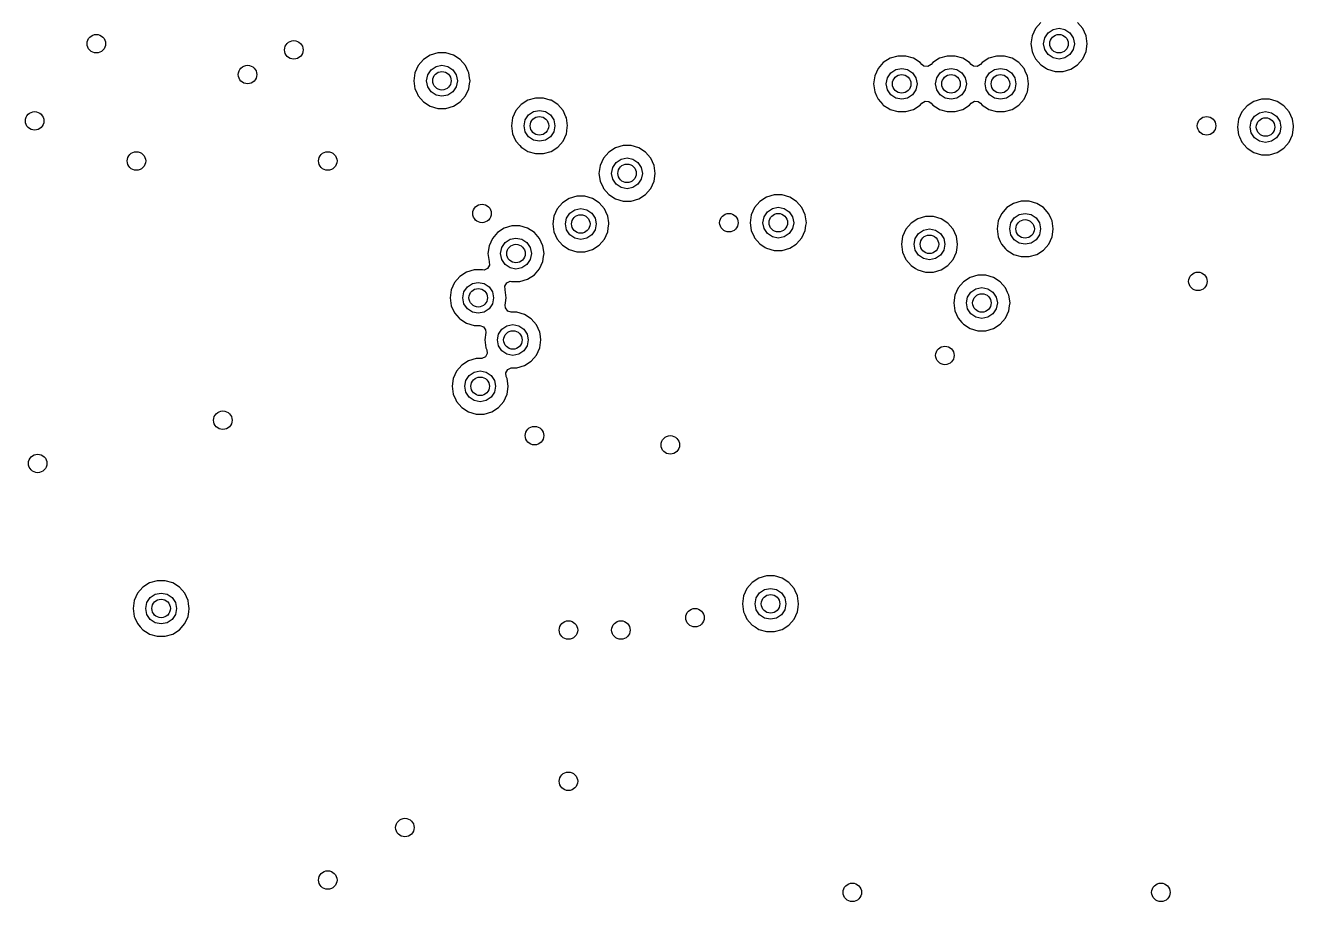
# Model space of a CAD drawing. Extents: x 100.3 to 185, y -144.7 to -85.3.
# Drawn here: x 144.6 to 165.15, y -112.15 to -97.95 of the extents above; entities that cross this region are included whole.
import ezdxf

# ---------------------------------------------------------------- set-up
doc = ezdxf.new("R2010")
doc.units = 0
doc.layers.add('BLACK', color=7, linetype='CONTINUOUS')

msp = doc.modelspace()

# ---------------------------------------------------------------- linework, layer by layer
at = {"layer": 'BLACK', "linetype": 'CONTINUOUS'}
for p, q in [((160.967, -98.0034), (160.913, -98.1213)), ((161.052, -97.9055), (160.967, -98.0034)), ((161.173, -98.0727), (161.254, -98.0185)), ((161.254, -98.0185), (161.35, -97.9995)), ((161.35, -97.9995), (161.446, -98.0185)), ((161.446, -98.0185), (161.527, -98.0727)), ((161.733, -98.0034), (161.648, -97.9055)), ((161.761, -98.064), (161.733, -98.0034)), ((160.913, -98.1213), (160.895, -98.2495)), ((161.1, -98.2495), (161.119, -98.1538)), ((161.119, -98.1538), (161.173, -98.0727)), ((161.527, -98.0727), (161.581, -98.1538)), ((161.581, -98.1538), (161.6, -98.2495)), ((161.787, -98.1213), (161.761, -98.064)), ((161.805, -98.2495), (161.787, -98.1213)), ((151.161, -98.436), (151.052, -98.506)), ((151.285, -98.3995), (151.161, -98.436)), ((151.161, -98.436), (151.161, -98.436)), ((151.415, -98.3995), (151.285, -98.3995)), ((151.285, -98.3995), (151.285, -98.3995)), ((151.539, -98.436), (151.415, -98.3995)), ((151.415, -98.3995), (151.415, -98.3995)), ((151.648, -98.506), (151.539, -98.436)), ((151.539, -98.436), (151.539, -98.436)), ((151.539, -98.436), (151.539, -98.436)), ((151.539, -98.436), (151.539, -98.436)), ((160.895, -98.2495), (160.895, -98.2495)), ((160.895, -98.2495), (160.913, -98.3777)), ((160.913, -98.3777), (160.932, -98.4179)), ((160.932, -98.4179), (160.967, -98.4956)), ((161.119, -98.3452), (161.1, -98.2495)), ((161.173, -98.4263), (161.119, -98.3452)), ((161.254, -98.4805), (161.173, -98.4263)), ((161.527, -98.4263), (161.446, -98.4805)), ((161.581, -98.3452), (161.527, -98.4263)), ((161.6, -98.2495), (161.581, -98.3452)), ((161.733, -98.4956), (161.787, -98.3777)), ((161.787, -98.3777), (161.804, -98.2539)), ((161.804, -98.2539), (161.805, -98.2495)), ((161.805, -98.2495), (161.805, -98.2495)), ((150.967, -98.6039), (150.913, -98.7218)), ((151.052, -98.506), (150.967, -98.6039)), ((151.173, -98.6732), (151.254, -98.619)), ((151.254, -98.619), (151.35, -98.6)), ((151.35, -98.6), (151.446, -98.619)), ((151.446, -98.619), (151.527, -98.6732)), ((151.733, -98.6039), (151.648, -98.506)), ((151.648, -98.506), (151.648, -98.506)), ((151.648, -98.506), (151.648, -98.506)), ((151.777, -98.7), (151.733, -98.6039)), ((158.502, -98.556), (158.417, -98.6539)), ((158.611, -98.486), (158.502, -98.556)), ((158.735, -98.4495), (158.611, -98.486)), ((158.611, -98.486), (158.611, -98.486)), ((158.865, -98.4495), (158.735, -98.4495)), ((158.735, -98.4495), (158.735, -98.4495)), ((158.989, -98.486), (158.865, -98.4495)), ((158.865, -98.4495), (158.865, -98.4495)), ((159.098, -98.556), (158.989, -98.486)), ((158.989, -98.486), (158.989, -98.486)), ((158.989, -98.486), (158.989, -98.486)), ((158.989, -98.486), (158.989, -98.486)), ((159.125, -98.5873), (159.098, -98.556)), ((159.098, -98.556), (159.098, -98.556)), ((159.161, -98.6137), (159.125, -98.5873)), ((159.222, -98.6189), (159.161, -98.6137)), ((159.275, -98.5873), (159.222, -98.6189)), ((159.302, -98.556), (159.275, -98.5873)), ((159.411, -98.486), (159.302, -98.556)), ((159.302, -98.556), (159.302, -98.556)), ((159.535, -98.4495), (159.411, -98.486)), ((159.411, -98.486), (159.411, -98.486)), ((159.665, -98.4495), (159.535, -98.4495)), ((159.535, -98.4495), (159.535, -98.4495)), ((159.789, -98.486), (159.665, -98.4495)), ((159.665, -98.4495), (159.665, -98.4495)), ((159.898, -98.556), (159.789, -98.486)), ((159.789, -98.486), (159.789, -98.486)), ((159.789, -98.486), (159.789, -98.486)), ((159.789, -98.486), (159.789, -98.486)), ((159.925, -98.5873), (159.898, -98.556)), ((159.898, -98.556), (159.898, -98.556)), ((159.961, -98.6137), (159.925, -98.5873)), ((160.022, -98.6189), (159.961, -98.6137)), ((160.075, -98.5873), (160.022, -98.6189)), ((160.102, -98.556), (160.075, -98.5873)), ((160.211, -98.486), (160.102, -98.556)), ((160.102, -98.556), (160.102, -98.556)), ((160.335, -98.4495), (160.211, -98.486)), ((160.211, -98.486), (160.211, -98.486)), ((160.465, -98.4495), (160.335, -98.4495)), ((160.335, -98.4495), (160.335, -98.4495)), ((160.589, -98.486), (160.465, -98.4495)), ((160.465, -98.4495), (160.465, -98.4495)), ((160.698, -98.556), (160.589, -98.486)), ((160.589, -98.486), (160.589, -98.486)), ((160.589, -98.486), (160.589, -98.486)), ((160.589, -98.486), (160.589, -98.486)), ((160.783, -98.6539), (160.698, -98.556)), ((160.698, -98.556), (160.698, -98.556)), ((160.698, -98.556), (160.698, -98.556)), ((160.967, -98.4956), (161.052, -98.5935)), ((161.052, -98.5935), (161.052, -98.5935)), ((161.052, -98.5935), (161.146, -98.6539)), ((161.35, -98.4995), (161.254, -98.4805)), ((161.446, -98.4805), (161.35, -98.4995)), ((161.539, -98.6635), (161.648, -98.5935)), ((161.648, -98.5935), (161.733, -98.4956)), ((150.913, -98.7218), (150.895, -98.85)), ((150.895, -98.85), (150.895, -98.85)), ((150.895, -98.85), (150.913, -98.9782)), ((151.1, -98.85), (151.119, -98.7543)), ((151.119, -98.9457), (151.1, -98.85)), ((151.119, -98.7543), (151.173, -98.6732)), ((151.527, -98.6732), (151.581, -98.7543)), ((151.581, -98.7543), (151.6, -98.85)), ((151.6, -98.85), (151.581, -98.9457)), ((151.787, -98.7218), (151.777, -98.7)), ((151.799, -98.8039), (151.787, -98.7218)), ((151.798, -98.9), (151.805, -98.85)), ((151.805, -98.85), (151.799, -98.8039)), ((158.363, -98.7718), (158.345, -98.9)), ((158.417, -98.6539), (158.363, -98.7718)), ((158.55, -98.9), (158.569, -98.8043)), ((158.569, -98.8043), (158.623, -98.7232)), ((158.623, -98.7232), (158.704, -98.669)), ((158.704, -98.669), (158.8, -98.65)), ((158.8, -98.65), (158.896, -98.669)), ((158.896, -98.669), (158.977, -98.7232)), ((158.977, -98.7232), (159.031, -98.8043)), ((159.031, -98.8043), (159.05, -98.9)), ((159.35, -98.9), (159.369, -98.8043)), ((159.369, -98.8043), (159.423, -98.7232)), ((159.423, -98.7232), (159.504, -98.669)), ((159.504, -98.669), (159.6, -98.65)), ((159.6, -98.65), (159.696, -98.669)), ((159.696, -98.669), (159.777, -98.7232)), ((159.777, -98.7232), (159.831, -98.8043)), ((159.831, -98.8043), (159.85, -98.9)), ((160.15, -98.9), (160.169, -98.8043)), ((160.169, -98.8043), (160.223, -98.7232)), ((160.223, -98.7232), (160.304, -98.669)), ((160.304, -98.669), (160.4, -98.65)), ((160.4, -98.65), (160.496, -98.669)), ((160.496, -98.669), (160.577, -98.7232)), ((160.577, -98.7232), (160.631, -98.8043)), ((160.631, -98.8043), (160.65, -98.9)), ((160.814, -98.7218), (160.783, -98.6539)), ((160.837, -98.7718), (160.814, -98.7218)), ((160.855, -98.9), (160.837, -98.7718)), ((161.146, -98.6539), (161.161, -98.6635)), ((161.161, -98.6635), (161.285, -98.7)), ((161.285, -98.7), (161.285, -98.7)), ((161.285, -98.7), (161.415, -98.7)), ((161.415, -98.7), (161.539, -98.6635)), ((161.415, -98.7), (161.415, -98.7)), ((150.913, -98.9782), (150.937, -99.0296)), ((150.937, -99.0296), (150.967, -99.0961)), ((151.173, -99.0268), (151.119, -98.9457)), ((151.254, -99.081), (151.173, -99.0268)), ((151.527, -99.0268), (151.446, -99.081)), ((151.581, -98.9457), (151.527, -99.0268)), ((151.733, -99.0961), (151.787, -98.9782)), ((151.787, -98.9782), (151.798, -98.9)), ((158.345, -98.9), (158.345, -98.9)), ((158.345, -98.9), (158.363, -99.0282)), ((158.363, -99.0282), (158.394, -99.0961)), ((158.569, -98.9957), (158.55, -98.9)), ((158.623, -99.0768), (158.569, -98.9957)), ((159.031, -98.9957), (158.977, -99.0768)), ((159.05, -98.9), (159.031, -98.9957)), ((159.369, -98.9957), (159.35, -98.9)), ((159.423, -99.0768), (159.369, -98.9957)), ((159.831, -98.9957), (159.777, -99.0768)), ((159.85, -98.9), (159.831, -98.9957)), ((160.169, -98.9957), (160.15, -98.9)), ((160.223, -99.0768), (160.169, -98.9957)), ((160.631, -98.9957), (160.577, -99.0768)), ((160.65, -98.9), (160.631, -98.9957)), ((160.783, -99.1461), (160.827, -99.05)), ((160.827, -99.05), (160.837, -99.0282)), ((160.837, -99.0282), (160.848, -98.9505)), ((160.848, -98.9505), (160.855, -98.9)), ((160.855, -98.9), (160.855, -98.9)), ((150.967, -99.0961), (151.052, -99.194)), ((151.052, -99.194), (151.052, -99.194)), ((151.052, -99.194), (151.161, -99.264)), ((151.35, -99.1), (151.254, -99.081)), ((151.446, -99.081), (151.35, -99.1)), ((151.539, -99.264), (151.648, -99.194)), ((151.648, -99.194), (151.733, -99.0961)), ((152.632, -99.236), (152.547, -99.3339)), ((152.741, -99.166), (152.632, -99.236)), ((152.865, -99.1295), (152.741, -99.166)), ((152.741, -99.166), (152.741, -99.166)), ((152.995, -99.1295), (152.865, -99.1295)), ((152.865, -99.1295), (152.865, -99.1295)), ((153.106, -99.1622), (152.995, -99.1295)), ((152.995, -99.1295), (152.995, -99.1295)), ((153.119, -99.166), (153.106, -99.1622)), ((153.228, -99.236), (153.119, -99.166)), ((153.119, -99.166), (153.119, -99.166)), ((153.119, -99.166), (153.119, -99.166)), ((153.313, -99.3339), (153.228, -99.236)), ((153.228, -99.236), (153.228, -99.236)), ((153.228, -99.236), (153.228, -99.236)), ((158.394, -99.0961), (158.417, -99.1461)), ((158.417, -99.1461), (158.495, -99.236)), ((158.495, -99.236), (158.502, -99.244)), ((158.502, -99.244), (158.59, -99.3005)), ((158.704, -99.131), (158.623, -99.0768)), ((158.8, -99.15), (158.704, -99.131)), ((158.896, -99.131), (158.8, -99.15)), ((158.977, -99.0768), (158.896, -99.131)), ((158.989, -99.314), (159.098, -99.244)), ((159.098, -99.244), (159.125, -99.2127)), ((159.125, -99.2127), (159.178, -99.1811)), ((159.178, -99.1811), (159.239, -99.1863)), ((159.239, -99.1863), (159.275, -99.2127)), ((159.275, -99.2127), (159.302, -99.244)), ((159.302, -99.244), (159.302, -99.244)), ((159.302, -99.244), (159.39, -99.3005)), ((159.504, -99.131), (159.423, -99.0768)), ((159.6, -99.15), (159.504, -99.131)), ((159.696, -99.131), (159.6, -99.15)), ((159.777, -99.0768), (159.696, -99.131)), ((159.789, -99.314), (159.898, -99.244)), ((159.898, -99.244), (159.925, -99.2127)), ((159.925, -99.2127), (159.978, -99.1811)), ((159.978, -99.1811), (160.039, -99.1863)), ((160.039, -99.1863), (160.075, -99.2127)), ((160.075, -99.2127), (160.102, -99.244)), ((160.102, -99.244), (160.102, -99.244)), ((160.102, -99.244), (160.19, -99.3005)), ((160.304, -99.131), (160.223, -99.0768)), ((160.4, -99.15), (160.304, -99.131)), ((160.496, -99.131), (160.4, -99.15)), ((160.577, -99.0768), (160.496, -99.131)), ((160.589, -99.314), (160.698, -99.244)), ((160.698, -99.244), (160.783, -99.1461)), ((164.398, -99.256), (164.313, -99.3539)), ((164.507, -99.186), (164.398, -99.256)), ((164.631, -99.1495), (164.507, -99.186)), ((164.507, -99.186), (164.507, -99.186)), ((164.76, -99.1495), (164.631, -99.1495)), ((164.631, -99.1495), (164.631, -99.1495)), ((164.868, -99.1811), (164.76, -99.1495)), ((164.76, -99.1495), (164.76, -99.1495)), ((164.885, -99.186), (164.868, -99.1811)), ((164.994, -99.256), (164.885, -99.186)), ((164.885, -99.186), (164.885, -99.186)), ((164.885, -99.186), (164.885, -99.186)), ((165.079, -99.3539), (164.994, -99.256)), ((164.994, -99.256), (164.994, -99.256)), ((164.994, -99.256), (164.994, -99.256)), ((151.161, -99.264), (151.161, -99.264)), ((151.161, -99.264), (151.285, -99.3005)), ((151.285, -99.3005), (151.285, -99.3005)), ((151.285, -99.3005), (151.415, -99.3005)), ((151.415, -99.3005), (151.539, -99.264)), ((151.415, -99.3005), (151.415, -99.3005)), ((152.493, -99.4518), (152.475, -99.58)), ((152.547, -99.3339), (152.493, -99.4518)), ((152.699, -99.4843), (152.753, -99.4032)), ((152.753, -99.4032), (152.834, -99.349)), ((152.834, -99.349), (152.93, -99.33)), ((152.93, -99.33), (153.026, -99.349)), ((153.026, -99.349), (153.107, -99.4032)), ((153.107, -99.4032), (153.161, -99.4843)), ((153.358, -99.4321), (153.313, -99.3339)), ((153.367, -99.4518), (153.358, -99.4321)), ((153.385, -99.58), (153.367, -99.4518)), ((158.59, -99.3005), (158.611, -99.314)), ((158.611, -99.314), (158.735, -99.3505)), ((158.735, -99.3505), (158.735, -99.3505)), ((158.735, -99.3505), (158.865, -99.3505)), ((158.865, -99.3505), (158.989, -99.314)), ((158.865, -99.3505), (158.865, -99.3505)), ((159.39, -99.3005), (159.411, -99.314)), ((159.411, -99.314), (159.535, -99.3505)), ((159.535, -99.3505), (159.535, -99.3505)), ((159.535, -99.3505), (159.665, -99.3505)), ((159.665, -99.3505), (159.789, -99.314)), ((159.665, -99.3505), (159.665, -99.3505)), ((160.19, -99.3005), (160.211, -99.314)), ((160.211, -99.314), (160.335, -99.3505)), ((160.335, -99.3505), (160.335, -99.3505)), ((160.335, -99.3505), (160.465, -99.3505)), ((160.465, -99.3505), (160.589, -99.314)), ((160.465, -99.3505), (160.465, -99.3505)), ((164.313, -99.3539), (164.259, -99.4718)), ((164.465, -99.5043), (164.519, -99.4232)), ((164.519, -99.4232), (164.6, -99.369)), ((164.6, -99.369), (164.696, -99.35)), ((164.696, -99.35), (164.791, -99.369)), ((164.791, -99.369), (164.872, -99.4232)), ((164.872, -99.4232), (164.927, -99.5043)), ((165.132, -99.4718), (165.079, -99.3539)), ((152.475, -99.58), (152.475, -99.58)), ((152.475, -99.58), (152.493, -99.7082)), ((152.68, -99.58), (152.699, -99.4843)), ((152.699, -99.6757), (152.68, -99.58)), ((153.161, -99.4843), (153.18, -99.58)), ((153.18, -99.58), (153.161, -99.6757)), ((153.367, -99.7082), (153.373, -99.6655)), ((153.373, -99.6655), (153.382, -99.6)), ((153.382, -99.6), (153.385, -99.58)), ((153.385, -99.58), (153.385, -99.58)), ((164.259, -99.4718), (164.241, -99.6)), ((164.241, -99.6), (164.241, -99.6)), ((164.241, -99.6), (164.259, -99.7282)), ((164.446, -99.6), (164.465, -99.5043)), ((164.465, -99.6957), (164.446, -99.6)), ((164.927, -99.5043), (164.946, -99.6)), ((164.946, -99.6), (164.927, -99.6957)), ((165.148, -99.58), (165.132, -99.4718)), ((165.132, -99.7282), (165.151, -99.6)), ((165.151, -99.6), (165.148, -99.58)), ((152.493, -99.7082), (152.515, -99.756)), ((152.515, -99.756), (152.547, -99.8261)), ((152.547, -99.8261), (152.611, -99.8995)), ((152.753, -99.7568), (152.699, -99.6757)), ((152.834, -99.811), (152.753, -99.7568)), ((152.93, -99.83), (152.834, -99.811)), ((153.026, -99.811), (152.93, -99.83)), ((153.107, -99.7568), (153.026, -99.811)), ((153.161, -99.6757), (153.107, -99.7568)), ((153.228, -99.924), (153.313, -99.8261)), ((153.313, -99.8261), (153.367, -99.7082)), ((164.259, -99.7282), (164.272, -99.756)), ((164.272, -99.756), (164.313, -99.8461)), ((164.313, -99.8461), (164.391, -99.936)), ((164.519, -99.7768), (164.465, -99.6957)), ((164.6, -99.831), (164.519, -99.7768)), ((164.696, -99.85), (164.6, -99.831)), ((164.791, -99.831), (164.696, -99.85)), ((164.872, -99.7768), (164.791, -99.831)), ((164.927, -99.6957), (164.872, -99.7768)), ((164.994, -99.944), (165.079, -99.8461)), ((165.079, -99.8461), (165.132, -99.7282)), ((152.611, -99.8995), (152.632, -99.924)), ((152.632, -99.924), (152.663, -99.944)), ((152.663, -99.944), (152.741, -99.994)), ((152.741, -99.994), (152.865, -100.03)), ((152.865, -100.03), (152.865, -100.03)), ((152.865, -100.03), (152.995, -100.03)), ((152.995, -100.03), (153.119, -99.994)), ((152.995, -100.03), (152.995, -100.03)), ((153.119, -99.994), (153.228, -99.924)), ((154.052, -100.006), (153.967, -100.104)), ((154.161, -99.936), (154.052, -100.006)), ((154.285, -99.8995), (154.161, -99.936)), ((154.161, -99.936), (154.161, -99.936)), ((154.415, -99.8995), (154.285, -99.8995)), ((154.285, -99.8995), (154.285, -99.8995)), ((154.539, -99.936), (154.415, -99.8995)), ((154.415, -99.8995), (154.415, -99.8995)), ((154.648, -100.006), (154.539, -99.936)), ((154.539, -99.936), (154.539, -99.936)), ((154.539, -99.936), (154.539, -99.936)), ((154.539, -99.936), (154.539, -99.936)), ((154.648, -100.006), (154.648, -100.006)), ((154.648, -100.006), (154.648, -100.006)), ((154.729, -100.1), (154.648, -100.006)), ((164.391, -99.936), (164.398, -99.944)), ((164.398, -99.944), (164.507, -100.014)), ((164.507, -100.014), (164.507, -100.014)), ((164.507, -100.014), (164.631, -100.05)), ((164.631, -100.05), (164.631, -100.05)), ((164.631, -100.05), (164.76, -100.05)), ((164.76, -100.05), (164.885, -100.014)), ((164.76, -100.05), (164.76, -100.05)), ((164.885, -100.014), (164.994, -99.944)), ((153.913, -100.222), (153.895, -100.35)), ((153.967, -100.104), (153.913, -100.222)), ((154.1, -100.35), (154.119, -100.254)), ((154.119, -100.254), (154.173, -100.173)), ((154.173, -100.173), (154.254, -100.119)), ((154.254, -100.119), (154.35, -100.1)), ((154.35, -100.1), (154.446, -100.119)), ((154.446, -100.119), (154.527, -100.173)), ((154.527, -100.173), (154.581, -100.254)), ((154.581, -100.254), (154.6, -100.35)), ((154.733, -100.104), (154.729, -100.1)), ((154.787, -100.222), (154.733, -100.104)), ((154.805, -100.35), (154.787, -100.222)), ((153.895, -100.35), (153.895, -100.35)), ((153.895, -100.35), (153.913, -100.478)), ((153.913, -100.478), (153.961, -100.582)), ((154.119, -100.446), (154.1, -100.35)), ((154.173, -100.527), (154.119, -100.446)), ((154.581, -100.446), (154.527, -100.527)), ((154.6, -100.35), (154.581, -100.446)), ((154.733, -100.596), (154.787, -100.478)), ((154.787, -100.478), (154.805, -100.35)), ((153.961, -100.582), (153.967, -100.596)), ((153.967, -100.596), (154.052, -100.694)), ((154.052, -100.694), (154.052, -100.694)), ((154.052, -100.694), (154.161, -100.764)), ((154.254, -100.581), (154.173, -100.527)), ((154.35, -100.6), (154.254, -100.581)), ((154.446, -100.581), (154.35, -100.6)), ((154.527, -100.527), (154.446, -100.581)), ((154.539, -100.764), (154.648, -100.694)), ((154.648, -100.694), (154.729, -100.6)), ((154.729, -100.6), (154.733, -100.596)), ((153.302, -100.826), (153.217, -100.924)), ((153.411, -100.756), (153.302, -100.826)), ((153.535, -100.719), (153.411, -100.756)), ((153.411, -100.756), (153.411, -100.756)), ((153.665, -100.719), (153.535, -100.719)), ((153.535, -100.719), (153.535, -100.719)), ((153.789, -100.756), (153.665, -100.719)), ((153.665, -100.719), (153.665, -100.719)), ((153.898, -100.826), (153.789, -100.756)), ((153.789, -100.756), (153.789, -100.756)), ((153.789, -100.756), (153.789, -100.756)), ((153.789, -100.756), (153.789, -100.756)), ((153.983, -100.924), (153.898, -100.826)), ((153.898, -100.826), (153.898, -100.826)), ((153.898, -100.826), (153.898, -100.826)), ((154.161, -100.764), (154.161, -100.764)), ((154.161, -100.764), (154.285, -100.8)), ((154.285, -100.8), (154.285, -100.8)), ((154.285, -100.8), (154.415, -100.8)), ((154.415, -100.8), (154.539, -100.764)), ((154.415, -100.8), (154.415, -100.8)), ((156.417, -100.904), (156.363, -101.022)), ((156.502, -100.806), (156.417, -100.904)), ((156.611, -100.736), (156.502, -100.806)), ((156.735, -100.7), (156.611, -100.736)), ((156.611, -100.736), (156.611, -100.736)), ((156.704, -100.919), (156.8, -100.9)), ((156.865, -100.7), (156.735, -100.7)), ((156.735, -100.7), (156.735, -100.7)), ((156.8, -100.9), (156.896, -100.919)), ((156.989, -100.736), (156.865, -100.7)), ((156.865, -100.7), (156.865, -100.7)), ((157.098, -100.806), (156.989, -100.736)), ((156.989, -100.736), (156.989, -100.736)), ((156.989, -100.736), (156.989, -100.736)), ((156.989, -100.736), (156.989, -100.736)), ((157.183, -100.904), (157.098, -100.806)), ((157.098, -100.806), (157.098, -100.806)), ((157.098, -100.806), (157.098, -100.806)), ((157.237, -101.022), (157.183, -100.904)), ((160.611, -100.836), (160.502, -100.906)), ((160.735, -100.799), (160.611, -100.836)), ((160.611, -100.836), (160.611, -100.836)), ((160.865, -100.799), (160.735, -100.799)), ((160.735, -100.799), (160.735, -100.799)), ((160.989, -100.836), (160.865, -100.799)), ((160.865, -100.799), (160.865, -100.799)), ((161.098, -100.906), (160.989, -100.836)), ((160.989, -100.836), (160.989, -100.836)), ((160.989, -100.836), (160.989, -100.836)), ((160.989, -100.836), (160.989, -100.836)), ((153.163, -101.042), (153.145, -101.17)), ((153.217, -100.924), (153.163, -101.042)), ((153.35, -101.17), (153.369, -101.074)), ((153.369, -101.074), (153.423, -100.993)), ((153.423, -100.993), (153.504, -100.939)), ((153.504, -100.939), (153.6, -100.92)), ((153.6, -100.92), (153.696, -100.939)), ((153.696, -100.939), (153.777, -100.993)), ((153.777, -100.993), (153.831, -101.074)), ((153.831, -101.074), (153.85, -101.17)), ((154.005, -100.972), (153.983, -100.924)), ((154.037, -101.042), (154.005, -100.972)), ((154.052, -101.15), (154.037, -101.042)), ((156.363, -101.022), (156.345, -101.15)), ((156.55, -101.15), (156.569, -101.054)), ((156.569, -101.054), (156.623, -100.973)), ((156.623, -100.973), (156.704, -100.919)), ((156.896, -100.919), (156.977, -100.973)), ((156.977, -100.973), (157.031, -101.054)), ((157.031, -101.054), (157.05, -101.15)), ((157.255, -101.15), (157.237, -101.022)), ((157.237, -101.022), (157.237, -101.022)), ((159.061, -101.086), (158.952, -101.156)), ((159.185, -101.049), (159.061, -101.086)), ((159.061, -101.086), (159.061, -101.086)), ((159.315, -101.049), (159.185, -101.049)), ((159.185, -101.049), (159.185, -101.049)), ((159.439, -101.086), (159.315, -101.049)), ((159.315, -101.049), (159.315, -101.049)), ((159.548, -101.156), (159.439, -101.086)), ((159.439, -101.086), (159.439, -101.086)), ((159.439, -101.086), (159.439, -101.086)), ((159.439, -101.086), (159.439, -101.086)), ((160.417, -101.004), (160.363, -101.122)), ((160.502, -100.906), (160.417, -101.004)), ((160.569, -101.154), (160.623, -101.073)), ((160.623, -101.073), (160.704, -101.019)), ((160.704, -101.019), (160.8, -101)), ((160.8, -101), (160.896, -101.019)), ((160.896, -101.019), (160.977, -101.073)), ((160.977, -101.073), (161.031, -101.154)), ((161.183, -101.004), (161.098, -100.906)), ((161.098, -100.906), (161.098, -100.906)), ((161.098, -100.906), (161.098, -100.906)), ((161.22, -101.086), (161.183, -101.004)), ((161.237, -101.122), (161.22, -101.086)), ((152.252, -101.306), (152.167, -101.404)), ((152.361, -101.236), (152.252, -101.306)), ((152.485, -101.2), (152.361, -101.236)), ((152.361, -101.236), (152.361, -101.236)), ((152.615, -101.2), (152.485, -101.2)), ((152.485, -101.2), (152.485, -101.2)), ((152.739, -101.236), (152.615, -101.2)), ((152.615, -101.2), (152.615, -101.2)), ((152.848, -101.306), (152.739, -101.236)), ((152.739, -101.236), (152.739, -101.236)), ((152.739, -101.236), (152.739, -101.236)), ((152.739, -101.236), (152.739, -101.236)), ((152.933, -101.404), (152.848, -101.306)), ((152.848, -101.306), (152.848, -101.306)), ((152.848, -101.306), (152.848, -101.306)), ((153.145, -101.17), (153.145, -101.17)), ((153.145, -101.17), (153.163, -101.298)), ((153.163, -101.298), (153.217, -101.416)), ((153.369, -101.266), (153.35, -101.17)), ((153.423, -101.347), (153.369, -101.266)), ((153.831, -101.266), (153.777, -101.347)), ((153.85, -101.17), (153.831, -101.266)), ((153.983, -101.416), (154.037, -101.298)), ((154.037, -101.298), (154.046, -101.236)), ((154.046, -101.236), (154.055, -101.17)), ((154.055, -101.17), (154.052, -101.15)), ((154.055, -101.17), (154.055, -101.17)), ((156.345, -101.15), (156.345, -101.15)), ((156.345, -101.15), (156.363, -101.278)), ((156.363, -101.278), (156.409, -101.378)), ((156.569, -101.246), (156.55, -101.15)), ((156.623, -101.327), (156.569, -101.246)), ((157.031, -101.246), (156.977, -101.327)), ((157.05, -101.15), (157.031, -101.246)), ((157.183, -101.396), (157.237, -101.278)), ((157.237, -101.278), (157.249, -101.196)), ((157.249, -101.196), (157.255, -101.15)), ((157.255, -101.15), (157.255, -101.15)), ((158.867, -101.254), (158.813, -101.372)), ((158.952, -101.156), (158.867, -101.254)), ((159.073, -101.323), (159.154, -101.269)), ((159.154, -101.269), (159.25, -101.25)), ((159.25, -101.25), (159.346, -101.269)), ((159.346, -101.269), (159.427, -101.323)), ((159.629, -101.25), (159.548, -101.156)), ((159.548, -101.156), (159.548, -101.156)), ((159.548, -101.156), (159.548, -101.156)), ((159.633, -101.254), (159.629, -101.25)), ((159.687, -101.372), (159.633, -101.254)), ((160.363, -101.122), (160.345, -101.25)), ((160.345, -101.25), (160.345, -101.25)), ((160.345, -101.25), (160.363, -101.378)), ((160.55, -101.25), (160.569, -101.154)), ((160.569, -101.346), (160.55, -101.25)), ((161.031, -101.154), (161.05, -101.25)), ((161.05, -101.25), (161.031, -101.346)), ((161.255, -101.25), (161.237, -101.122)), ((161.237, -101.378), (161.248, -101.298)), ((161.248, -101.298), (161.255, -101.25)), ((161.255, -101.25), (161.255, -101.25)), ((152.167, -101.404), (152.113, -101.522)), ((152.319, -101.554), (152.373, -101.473)), ((152.373, -101.473), (152.454, -101.419)), ((152.454, -101.419), (152.55, -101.4)), ((152.55, -101.4), (152.646, -101.419)), ((152.646, -101.419), (152.727, -101.473)), ((152.727, -101.473), (152.781, -101.554)), ((152.987, -101.522), (152.933, -101.404)), ((153.217, -101.416), (153.217, -101.416)), ((153.217, -101.416), (153.302, -101.514)), ((153.302, -101.514), (153.302, -101.514)), ((153.302, -101.514), (153.411, -101.584)), ((153.504, -101.401), (153.423, -101.347)), ((153.6, -101.42), (153.504, -101.401)), ((153.696, -101.401), (153.6, -101.42)), ((153.777, -101.347), (153.696, -101.401)), ((153.789, -101.584), (153.898, -101.514)), ((153.898, -101.514), (153.983, -101.416)), ((156.409, -101.378), (156.417, -101.396)), ((156.417, -101.396), (156.502, -101.494)), ((156.502, -101.494), (156.502, -101.494)), ((156.502, -101.494), (156.59, -101.55)), ((156.704, -101.381), (156.623, -101.327)), ((156.8, -101.4), (156.704, -101.381)), ((156.896, -101.381), (156.8, -101.4)), ((156.977, -101.327), (156.896, -101.381)), ((156.989, -101.564), (157.089, -101.5)), ((157.089, -101.5), (157.098, -101.494)), ((157.098, -101.494), (157.183, -101.396)), ((158.813, -101.372), (158.795, -101.5)), ((158.795, -101.5), (158.795, -101.5)), ((158.795, -101.5), (158.813, -101.628)), ((159, -101.5), (159.019, -101.404)), ((159.019, -101.596), (159, -101.5)), ((159.019, -101.404), (159.073, -101.323)), ((159.427, -101.323), (159.481, -101.404)), ((159.481, -101.404), (159.5, -101.5)), ((159.5, -101.5), (159.481, -101.596)), ((159.705, -101.5), (159.687, -101.372)), ((159.687, -101.372), (159.687, -101.372)), ((159.698, -101.55), (159.705, -101.5)), ((159.705, -101.5), (159.705, -101.5)), ((160.363, -101.378), (160.398, -101.454)), ((160.398, -101.454), (160.417, -101.496)), ((160.417, -101.496), (160.483, -101.572)), ((160.623, -101.427), (160.569, -101.346)), ((160.704, -101.481), (160.623, -101.427)), ((160.8, -101.5), (160.704, -101.481)), ((160.896, -101.481), (160.8, -101.5)), ((160.977, -101.427), (160.896, -101.481)), ((161.031, -101.346), (160.977, -101.427)), ((161.098, -101.594), (161.183, -101.496)), ((161.183, -101.496), (161.237, -101.378)), ((152.113, -101.522), (152.095, -101.65)), ((152.095, -101.65), (152.095, -101.65)), ((152.095, -101.65), (152.113, -101.778)), ((152.3, -101.65), (152.319, -101.554)), ((152.319, -101.746), (152.3, -101.65)), ((152.781, -101.554), (152.8, -101.65)), ((152.8, -101.65), (152.781, -101.746)), ((153.005, -101.65), (152.987, -101.522)), ((152.987, -101.778), (152.998, -101.7)), ((152.998, -101.7), (153.005, -101.65)), ((153.005, -101.65), (153.005, -101.65)), ((153.411, -101.584), (153.411, -101.584)), ((153.411, -101.584), (153.535, -101.62)), ((153.535, -101.62), (153.535, -101.62)), ((153.535, -101.62), (153.665, -101.62)), ((153.665, -101.62), (153.789, -101.584)), ((153.665, -101.62), (153.665, -101.62)), ((156.59, -101.55), (156.611, -101.564)), ((156.611, -101.564), (156.735, -101.6)), ((156.735, -101.6), (156.735, -101.6)), ((156.735, -101.6), (156.865, -101.6)), ((156.865, -101.6), (156.989, -101.564)), ((156.865, -101.6), (156.865, -101.6)), ((158.813, -101.628), (158.863, -101.736)), ((159.073, -101.677), (159.019, -101.596)), ((159.154, -101.731), (159.073, -101.677)), ((159.427, -101.677), (159.346, -101.731)), ((159.481, -101.596), (159.427, -101.677)), ((159.633, -101.746), (159.687, -101.628)), ((159.687, -101.628), (159.698, -101.55)), ((160.483, -101.572), (160.502, -101.594)), ((160.502, -101.594), (160.589, -101.65)), ((160.589, -101.65), (160.611, -101.664)), ((160.611, -101.664), (160.735, -101.7)), ((160.735, -101.7), (160.735, -101.7)), ((160.735, -101.7), (160.865, -101.7)), ((160.865, -101.7), (160.989, -101.664)), ((160.865, -101.7), (160.865, -101.7)), ((160.989, -101.664), (161.098, -101.594)), ((151.874, -101.916), (151.749, -101.952)), ((152.003, -101.916), (151.874, -101.916)), ((151.874, -101.916), (151.874, -101.916)), ((152.009, -101.916), (152.003, -101.916)), ((152.003, -101.916), (152.003, -101.916)), ((152.034, -101.917), (152.009, -101.916)), ((152.09, -101.891), (152.034, -101.917)), ((152.12, -101.838), (152.09, -101.891)), ((152.113, -101.778), (152.115, -101.785)), ((152.115, -101.785), (152.114, -101.785)), ((152.114, -101.785), (152.12, -101.838)), ((152.373, -101.827), (152.319, -101.746)), ((152.454, -101.881), (152.373, -101.827)), ((152.55, -101.9), (152.454, -101.881)), ((152.646, -101.881), (152.55, -101.9)), ((152.727, -101.827), (152.646, -101.881)), ((152.781, -101.746), (152.727, -101.827)), ((152.848, -101.994), (152.933, -101.896)), ((152.933, -101.896), (152.987, -101.778)), ((158.863, -101.736), (158.867, -101.746)), ((158.867, -101.746), (158.952, -101.844)), ((158.952, -101.844), (158.952, -101.844)), ((158.952, -101.844), (159.026, -101.891)), ((159.026, -101.891), (159.061, -101.914)), ((159.061, -101.914), (159.185, -101.95)), ((159.25, -101.75), (159.154, -101.731)), ((159.346, -101.731), (159.25, -101.75)), ((159.315, -101.95), (159.439, -101.914)), ((159.439, -101.914), (159.548, -101.844)), ((159.548, -101.844), (159.633, -101.746)), ((151.555, -102.12), (151.502, -102.238)), ((151.64, -102.022), (151.555, -102.12)), ((151.749, -101.952), (151.64, -102.022)), ((151.749, -101.952), (151.749, -101.952)), ((151.762, -102.189), (151.843, -102.135)), ((151.843, -102.135), (151.938, -102.116)), ((151.938, -102.116), (152.034, -102.135)), ((152.034, -102.135), (152.115, -102.189)), ((152.369, -102.178), (152.399, -102.125)), ((152.399, -102.125), (152.454, -102.099)), ((152.454, -102.099), (152.48, -102.1)), ((152.48, -102.1), (152.485, -102.1)), ((152.485, -102.1), (152.485, -102.1)), ((152.485, -102.1), (152.485, -102.1)), ((152.485, -102.1), (152.615, -102.1)), ((152.615, -102.1), (152.739, -102.064)), ((152.615, -102.1), (152.615, -102.1)), ((152.739, -102.064), (152.848, -101.994)), ((159.185, -101.95), (159.185, -101.95)), ((159.185, -101.95), (159.315, -101.95)), ((159.315, -101.95), (159.315, -101.95)), ((159.802, -102.106), (159.717, -102.204)), ((159.911, -102.036), (159.802, -102.106)), ((160.035, -101.999), (159.911, -102.036)), ((159.911, -102.036), (159.911, -102.036)), ((160.165, -101.999), (160.035, -101.999)), ((160.035, -101.999), (160.035, -101.999)), ((160.289, -102.036), (160.165, -101.999)), ((160.165, -101.999), (160.165, -101.999)), ((160.398, -102.106), (160.289, -102.036)), ((160.289, -102.036), (160.289, -102.036)), ((160.289, -102.036), (160.289, -102.036)), ((160.289, -102.036), (160.289, -102.036)), ((160.483, -102.204), (160.398, -102.106)), ((160.398, -102.106), (160.398, -102.106)), ((160.398, -102.106), (160.398, -102.106)), ((151.502, -102.238), (151.483, -102.366)), ((151.688, -102.366), (151.707, -102.27)), ((151.707, -102.27), (151.762, -102.189)), ((152.115, -102.189), (152.169, -102.27)), ((152.169, -102.27), (152.188, -102.366)), ((152.375, -102.231), (152.369, -102.178)), ((152.375, -102.238), (152.373, -102.231)), ((152.373, -102.231), (152.375, -102.231)), ((152.393, -102.366), (152.375, -102.238)), ((159.663, -102.322), (159.645, -102.45)), ((159.717, -102.204), (159.663, -102.322)), ((159.869, -102.354), (159.923, -102.273)), ((159.923, -102.273), (160.004, -102.219)), ((160.004, -102.219), (160.1, -102.2)), ((160.1, -102.2), (160.196, -102.219)), ((160.196, -102.219), (160.277, -102.273)), ((160.277, -102.273), (160.331, -102.354)), ((160.517, -102.278), (160.483, -102.204)), ((160.537, -102.322), (160.517, -102.278)), ((160.555, -102.45), (160.537, -102.322)), ((151.483, -102.366), (151.483, -102.366)), ((151.483, -102.366), (151.502, -102.494)), ((151.502, -102.494), (151.55, -102.6)), ((151.707, -102.462), (151.688, -102.366)), ((151.762, -102.543), (151.707, -102.462)), ((151.843, -102.597), (151.762, -102.543)), ((152.115, -102.543), (152.034, -102.597)), ((152.169, -102.462), (152.115, -102.543)), ((152.188, -102.366), (152.169, -102.462)), ((152.376, -102.486), (152.381, -102.45)), ((152.38, -102.531), (152.376, -102.486)), ((152.416, -102.581), (152.38, -102.531)), ((152.381, -102.45), (152.393, -102.366)), ((152.393, -102.366), (152.393, -102.366)), ((159.645, -102.45), (159.645, -102.45)), ((159.645, -102.45), (159.663, -102.578)), ((159.85, -102.45), (159.869, -102.354)), ((159.869, -102.546), (159.85, -102.45)), ((159.923, -102.627), (159.869, -102.546)), ((160.331, -102.546), (160.277, -102.627)), ((160.331, -102.354), (160.35, -102.45)), ((160.35, -102.45), (160.331, -102.546)), ((160.537, -102.578), (160.549, -102.494)), ((160.549, -102.494), (160.555, -102.45)), ((160.555, -102.45), (160.555, -102.45)), ((151.55, -102.6), (151.555, -102.612)), ((151.555, -102.612), (151.628, -102.696)), ((151.628, -102.696), (151.64, -102.71)), ((151.64, -102.71), (151.749, -102.78)), ((151.938, -102.616), (151.843, -102.597)), ((152.034, -102.597), (151.938, -102.616)), ((152.474, -102.599), (152.416, -102.581)), ((152.565, -102.599), (152.474, -102.599)), ((152.689, -102.636), (152.565, -102.599)), ((152.565, -102.599), (152.565, -102.599)), ((152.798, -102.706), (152.689, -102.636)), ((152.689, -102.636), (152.689, -102.636)), ((152.689, -102.636), (152.689, -102.636)), ((152.689, -102.636), (152.689, -102.636)), ((152.883, -102.804), (152.798, -102.706)), ((152.798, -102.706), (152.798, -102.706)), ((152.798, -102.706), (152.798, -102.706)), ((159.663, -102.578), (159.717, -102.696)), ((159.717, -102.696), (159.717, -102.696)), ((159.717, -102.696), (159.777, -102.765)), ((160.004, -102.681), (159.923, -102.627)), ((160.1, -102.7), (160.004, -102.681)), ((160.196, -102.681), (160.1, -102.7)), ((160.277, -102.627), (160.196, -102.681)), ((160.398, -102.794), (160.483, -102.696)), ((160.483, -102.696), (160.537, -102.578)), ((151.749, -102.78), (151.749, -102.78)), ((151.749, -102.78), (151.874, -102.817)), ((151.874, -102.817), (151.874, -102.817)), ((151.874, -102.817), (151.964, -102.817)), ((151.964, -102.817), (152.022, -102.835)), ((152.022, -102.835), (152.058, -102.885)), ((152.062, -102.93), (152.045, -103.05)), ((152.058, -102.885), (152.062, -102.93)), ((152.25, -103.05), (152.269, -102.954)), ((152.269, -102.954), (152.323, -102.873)), ((152.323, -102.873), (152.404, -102.819)), ((152.404, -102.819), (152.5, -102.8)), ((152.5, -102.8), (152.596, -102.819)), ((152.596, -102.819), (152.677, -102.873)), ((152.677, -102.873), (152.731, -102.954)), ((152.731, -102.954), (152.75, -103.05)), ((152.937, -102.922), (152.883, -102.804)), ((152.941, -102.95), (152.937, -102.922)), ((152.955, -103.05), (152.941, -102.95)), ((159.777, -102.765), (159.802, -102.794)), ((159.802, -102.794), (159.911, -102.864)), ((159.911, -102.864), (159.911, -102.864)), ((159.911, -102.864), (160.035, -102.9)), ((160.035, -102.9), (160.035, -102.9)), ((160.035, -102.9), (160.165, -102.9)), ((160.165, -102.9), (160.289, -102.864)), ((160.165, -102.9), (160.165, -102.9)), ((160.289, -102.864), (160.398, -102.794)), ((152.045, -103.05), (152.045, -103.05)), ((152.045, -103.05), (152.063, -103.178)), ((152.269, -103.146), (152.25, -103.05)), ((152.323, -103.227), (152.269, -103.146)), ((152.731, -103.146), (152.677, -103.227)), ((152.75, -103.05), (152.731, -103.146)), ((152.937, -103.178), (152.955, -103.05)), ((151.905, -103.349), (151.781, -103.386)), ((151.987, -103.349), (151.905, -103.349)), ((151.999, -103.349), (151.987, -103.349)), ((152.054, -103.323), (151.999, -103.349)), ((152.085, -103.27), (152.054, -103.323)), ((152.063, -103.178), (152.063, -103.178)), ((152.063, -103.178), (152.078, -103.209)), ((152.078, -103.209), (152.085, -103.27)), ((152.404, -103.281), (152.323, -103.227)), ((152.5, -103.3), (152.404, -103.281)), ((152.596, -103.281), (152.5, -103.3)), ((152.677, -103.227), (152.596, -103.281)), ((152.798, -103.394), (152.883, -103.296)), ((152.883, -103.296), (152.937, -103.178)), ((151.587, -103.554), (151.533, -103.672)), ((151.672, -103.456), (151.587, -103.554)), ((151.781, -103.386), (151.672, -103.456)), ((151.781, -103.386), (151.781, -103.386)), ((151.793, -103.623), (151.874, -103.569)), ((151.874, -103.569), (151.97, -103.55)), ((151.97, -103.55), (152.066, -103.569)), ((152.066, -103.569), (152.147, -103.623)), ((152.385, -103.58), (152.416, -103.527)), ((152.416, -103.527), (152.471, -103.501)), ((152.471, -103.501), (152.483, -103.501)), ((152.483, -103.501), (152.565, -103.501)), ((152.565, -103.501), (152.689, -103.464)), ((152.565, -103.501), (152.565, -103.501)), ((152.689, -103.464), (152.798, -103.394)), ((151.533, -103.672), (151.515, -103.8)), ((151.72, -103.8), (151.739, -103.704)), ((151.739, -103.704), (151.793, -103.623)), ((152.147, -103.623), (152.201, -103.704)), ((152.201, -103.704), (152.22, -103.8)), ((152.392, -103.641), (152.385, -103.58)), ((152.407, -103.672), (152.392, -103.641)), ((152.425, -103.8), (152.407, -103.672)), ((152.407, -103.672), (152.407, -103.672)), ((151.515, -103.8), (151.515, -103.8)), ((151.515, -103.8), (151.533, -103.928)), ((151.533, -103.928), (151.575, -104.019)), ((151.739, -103.896), (151.72, -103.8)), ((151.793, -103.977), (151.739, -103.896)), ((151.874, -104.031), (151.793, -103.977)), ((152.147, -103.977), (152.066, -104.031)), ((152.201, -103.896), (152.147, -103.977)), ((152.22, -103.8), (152.201, -103.896)), ((152.353, -104.046), (152.407, -103.928)), ((152.407, -103.928), (152.425, -103.803)), ((152.425, -103.803), (152.425, -103.8)), ((152.425, -103.8), (152.425, -103.8)), ((151.575, -104.019), (151.587, -104.046)), ((151.587, -104.046), (151.672, -104.144)), ((151.672, -104.144), (151.672, -104.144)), ((151.672, -104.144), (151.781, -104.214)), ((151.97, -104.05), (151.874, -104.031)), ((152.066, -104.031), (151.97, -104.05)), ((152.159, -104.214), (152.268, -104.144)), ((152.268, -104.144), (152.353, -104.046)), ((151.781, -104.214), (151.781, -104.214)), ((151.781, -104.214), (151.905, -104.251)), ((151.905, -104.251), (151.905, -104.251)), ((151.905, -104.251), (152.035, -104.251)), ((152.035, -104.251), (152.036, -104.25)), ((152.035, -104.251), (152.035, -104.251)), ((152.036, -104.25), (152.159, -104.214)), ((146.502, -107.056), (146.417, -107.154)), ((146.611, -106.986), (146.502, -107.056)), ((146.735, -106.95), (146.611, -106.986)), ((146.611, -106.986), (146.611, -106.986)), ((146.865, -106.95), (146.735, -106.95)), ((146.735, -106.95), (146.735, -106.95)), ((146.989, -106.986), (146.865, -106.95)), ((146.865, -106.95), (146.865, -106.95)), ((147.098, -107.056), (146.989, -106.986)), ((146.989, -106.986), (146.989, -106.986)), ((146.989, -106.986), (146.989, -106.986)), ((146.989, -106.986), (146.989, -106.986)), ((147.183, -107.154), (147.098, -107.056)), ((147.098, -107.056), (147.098, -107.056)), ((147.098, -107.056), (147.098, -107.056)), ((156.377, -106.981), (156.292, -107.079)), ((156.486, -106.911), (156.377, -106.981)), ((156.61, -106.874), (156.486, -106.911)), ((156.486, -106.911), (156.486, -106.911)), ((156.74, -106.874), (156.61, -106.874)), ((156.61, -106.874), (156.61, -106.874)), ((156.864, -106.911), (156.74, -106.874)), ((156.74, -106.874), (156.74, -106.874)), ((156.973, -106.981), (156.864, -106.911)), ((156.864, -106.911), (156.864, -106.911)), ((156.864, -106.911), (156.864, -106.911)), ((156.864, -106.911), (156.864, -106.911)), ((157.058, -107.079), (156.973, -106.981)), ((156.973, -106.981), (156.973, -106.981)), ((156.973, -106.981), (156.973, -106.981)), ((146.363, -107.272), (146.345, -107.4)), ((146.417, -107.154), (146.363, -107.272)), ((146.569, -107.304), (146.623, -107.223)), ((146.623, -107.223), (146.704, -107.169)), ((146.704, -107.169), (146.8, -107.15)), ((146.8, -107.15), (146.896, -107.169)), ((146.896, -107.169), (146.977, -107.223)), ((146.977, -107.223), (147.031, -107.304)), ((147.237, -107.272), (147.183, -107.154)), ((147.183, -107.154), (147.183, -107.154)), ((147.244, -107.325), (147.237, -107.272)), ((156.238, -107.197), (156.22, -107.325)), ((156.292, -107.079), (156.238, -107.197)), ((156.425, -107.325), (156.444, -107.229)), ((156.444, -107.229), (156.498, -107.148)), ((156.498, -107.148), (156.579, -107.094)), ((156.579, -107.094), (156.675, -107.075)), ((156.675, -107.075), (156.771, -107.094)), ((156.771, -107.094), (156.852, -107.148)), ((156.852, -107.148), (156.906, -107.229)), ((156.906, -107.229), (156.925, -107.325)), ((157.074, -107.115), (157.058, -107.079)), ((157.112, -107.197), (157.074, -107.115)), ((157.13, -107.325), (157.112, -107.197)), ((146.345, -107.4), (146.345, -107.4)), ((146.345, -107.4), (146.363, -107.528)), ((146.55, -107.4), (146.569, -107.304)), ((146.569, -107.496), (146.55, -107.4)), ((147.031, -107.304), (147.05, -107.4)), ((147.05, -107.4), (147.031, -107.496)), ((147.237, -107.528), (147.247, -107.453)), ((147.255, -107.4), (147.244, -107.325)), ((147.247, -107.453), (147.255, -107.4)), ((147.255, -107.4), (147.255, -107.4)), ((156.22, -107.325), (156.22, -107.325)), ((156.22, -107.325), (156.238, -107.453)), ((156.238, -107.453), (156.26, -107.5)), ((156.444, -107.421), (156.425, -107.325)), ((156.498, -107.502), (156.444, -107.421)), ((156.906, -107.421), (156.852, -107.502)), ((156.925, -107.325), (156.906, -107.421)), ((157.058, -107.571), (157.112, -107.453)), ((157.112, -107.453), (157.123, -107.378)), ((157.123, -107.378), (157.13, -107.325)), ((157.13, -107.325), (157.13, -107.325)), ((146.363, -107.528), (146.375, -107.554)), ((146.375, -107.554), (146.417, -107.646)), ((146.417, -107.646), (146.461, -107.696)), ((146.623, -107.577), (146.569, -107.496)), ((146.704, -107.631), (146.623, -107.577)), ((146.8, -107.65), (146.704, -107.631)), ((146.896, -107.631), (146.8, -107.65)), ((146.977, -107.577), (146.896, -107.631)), ((147.031, -107.496), (146.977, -107.577)), ((147.098, -107.744), (147.183, -107.646)), ((147.183, -107.646), (147.237, -107.528)), ((156.26, -107.5), (156.292, -107.571)), ((156.292, -107.571), (156.377, -107.669)), ((156.377, -107.669), (156.377, -107.669)), ((156.377, -107.669), (156.425, -107.7)), ((156.579, -107.556), (156.498, -107.502)), ((156.675, -107.575), (156.579, -107.556)), ((156.771, -107.556), (156.675, -107.575)), ((156.852, -107.502), (156.771, -107.556)), ((156.864, -107.739), (156.973, -107.669)), ((156.973, -107.669), (157.058, -107.571)), ((146.461, -107.696), (146.502, -107.744)), ((146.502, -107.744), (146.589, -107.8)), ((146.589, -107.8), (146.611, -107.814)), ((146.611, -107.814), (146.735, -107.85)), ((146.735, -107.85), (146.735, -107.85)), ((146.735, -107.85), (146.865, -107.85)), ((146.865, -107.85), (146.989, -107.814)), ((146.865, -107.85), (146.865, -107.85)), ((146.989, -107.814), (147.098, -107.744)), ((156.425, -107.7), (156.486, -107.739)), ((156.486, -107.739), (156.61, -107.775)), ((156.61, -107.775), (156.61, -107.775)), ((156.61, -107.775), (156.74, -107.775)), ((156.74, -107.775), (156.864, -107.739)), ((156.74, -107.775), (156.74, -107.775))]:
    msp.add_line(p, q, dxfattribs=at)
at = {"layer": 'BLACK'}
for centre in [(145.75, -98.25), (148.95, -98.35), (161.35, -98.2495), (148.2, -98.75), (151.35, -98.85), (158.8, -98.9), (159.6, -98.9), (160.4, -98.9), (144.75, -99.5), (152.93, -99.58), (163.74, -99.58), (164.696, -99.6), (146.4, -100.15), (149.5, -100.15), (154.35, -100.35), (152, -101), (153.6, -101.17), (156, -101.15), (156.8, -101.15), (160.8, -101.25), (152.55, -101.65), (159.25, -101.5), (163.6, -102.1), (151.938, -102.366), (160.1, -102.45), (152.5, -103.05), (159.5, -103.3), (151.97, -103.8), (147.8, -104.35), (152.85, -104.6), (155.05, -104.75), (144.8, -105.05), (146.8, -107.4), (156.675, -107.325), (155.45, -107.55), (153.4, -107.75), (154.25, -107.75), (153.4, -110.2), (150.75, -110.95), (149.5, -111.8), (158, -112), (163, -112)]:
    msp.add_circle(centre, 0.15, dxfattribs=at)

doc.saveas('drawing.dxf')
